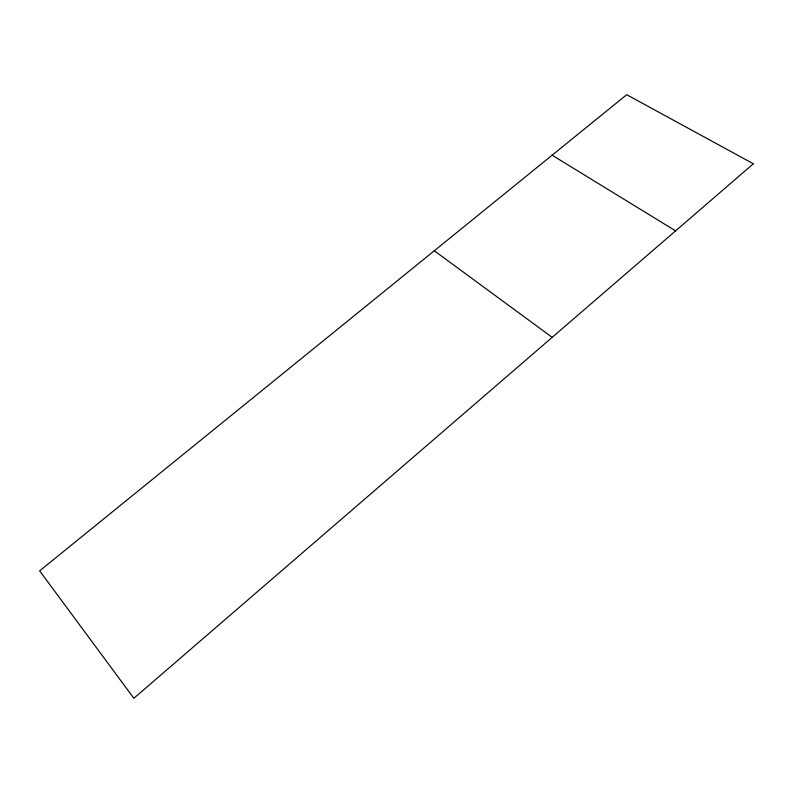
<?xml version="1.0" encoding="UTF-8"?>
<svg xmlns="http://www.w3.org/2000/svg" width="793" height="793" viewBox="0 0 793 793"><rect width="100%" height="100%" fill="white"/><g stroke="black" fill="none" stroke-linecap="round" stroke-linejoin="round"><path stroke-width="1.19" d="M552.126 155.19L675.596 230.862M434.286 250.766L552.186 337.352M753.35 163.774L133.858 698.296L39.65 570.861L626.708 94.704L753.35 163.774"/></g></svg>
